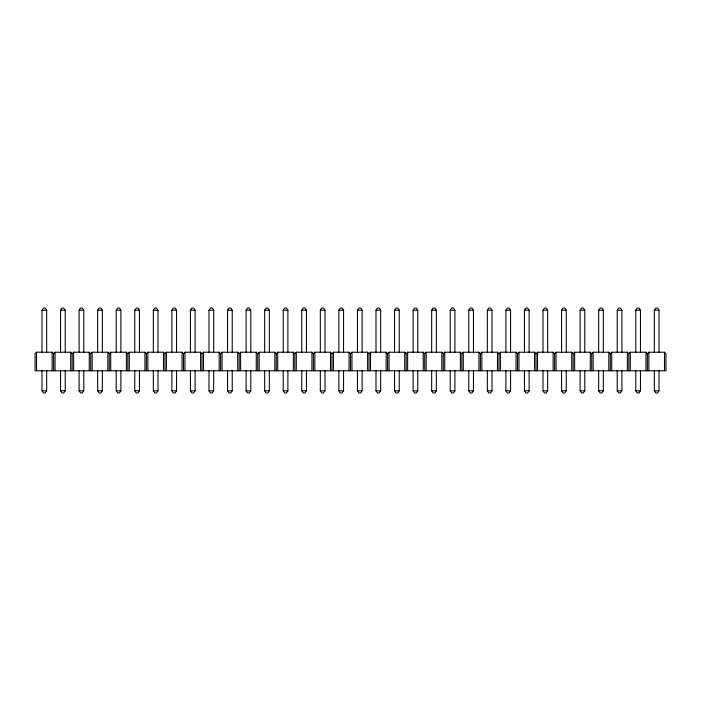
<?xml version="1.0" encoding="UTF-8"?>
<svg xmlns="http://www.w3.org/2000/svg" width="701" height="701" viewBox="0 0 701 701"><rect width="100%" height="100%" fill="white"/><g stroke="black" fill="none" stroke-linecap="round" stroke-linejoin="round"><path stroke-width="1.05" d="M41.99 352.217L41.99 310.21L43.453 308.019L45.206 308.019L46.669 310.21L46.669 352.217M60.549 352.217L60.549 310.21L62.003 308.019L63.765 308.019L65.219 310.21L65.219 352.217M79.099 352.217L79.099 310.21L80.562 308.019L82.315 308.019L83.778 310.21L83.778 352.217M97.658 352.217L97.658 310.21L99.121 308.019L100.874 308.019L102.337 310.21L102.337 352.217M46.669 370.347L46.669 390.79L45.206 392.981L43.453 392.981L41.99 390.79L41.99 370.347M116.217 352.217L116.217 310.21L117.672 308.019L119.424 308.019L120.887 310.21L120.887 352.217M65.219 370.347L65.219 390.79L63.765 392.981L62.003 392.981L60.549 390.79L60.549 370.347M134.767 352.217L134.767 310.21L136.231 308.019L137.983 308.019L139.446 310.21L139.446 352.217M83.778 370.347L83.778 390.79L82.315 392.981L80.562 392.981L79.099 390.79L79.099 370.347M153.326 352.217L153.326 310.21L154.79 308.019L156.542 308.019L157.997 310.21L157.997 352.217M102.337 370.347L102.337 390.79L100.874 392.981L99.121 392.981L97.658 390.79L97.658 370.347M171.885 352.217L171.885 310.21L173.34 308.019L175.092 308.019L176.556 310.21L176.556 352.217M120.887 370.347L120.887 390.79L119.424 392.981L117.672 392.981L116.217 390.79L116.217 370.347M190.435 352.217L190.435 310.21L191.899 308.019L193.651 308.019L195.115 310.21L195.115 352.217M139.446 370.347L139.446 390.79L137.983 392.981L136.231 392.981L134.767 390.79L134.767 370.347M208.994 352.217L208.994 310.21L210.458 308.019L212.21 308.019L213.665 310.21L213.665 352.217M157.997 370.347L157.997 390.79L156.542 392.981L154.79 392.981L153.326 390.79L153.326 370.347M227.553 352.217L227.553 310.21L229.008 308.019L230.76 308.019L232.224 310.21L232.224 352.217M176.556 370.347L176.556 390.79L175.092 392.981L173.34 392.981L171.885 390.79L171.885 370.347M246.104 352.217L246.104 310.21L247.567 308.019L249.319 308.019L250.783 310.21L250.783 352.217M195.115 370.347L195.115 390.79L193.651 392.981L191.899 392.981L190.435 390.79L190.435 370.347M264.663 352.217L264.663 310.21L266.126 308.019L267.878 308.019L269.333 310.21L269.333 352.217M213.665 370.347L213.665 390.79L212.21 392.981L210.458 392.981L208.994 390.79L208.994 370.347M283.213 352.217L283.213 310.21L284.676 308.019L286.429 308.019L287.892 310.21L287.892 352.217M232.224 370.347L232.224 390.79L230.76 392.981L229.008 392.981L227.553 390.79L227.553 370.347M301.772 352.217L301.772 310.21L303.235 308.019L304.988 308.019L306.451 310.21L306.451 352.217M250.783 370.347L250.783 390.79L249.319 392.981L247.567 392.981L246.104 390.79L246.104 370.347M320.331 352.217L320.331 310.21L321.785 308.019L323.547 308.019L325.001 310.21L325.001 352.217M269.333 370.347L269.333 390.79L267.878 392.981L266.126 392.981L264.663 390.79L264.663 370.347M338.881 352.217L338.881 310.21L340.344 308.019L342.097 308.019L343.56 310.21L343.56 352.217M287.892 370.347L287.892 390.79L286.429 392.981L284.676 392.981L283.213 390.79L283.213 370.347M357.44 352.217L357.44 310.21L358.903 308.019L360.656 308.019L362.119 310.21L362.119 352.217M306.451 370.347L306.451 390.79L304.988 392.981L303.235 392.981L301.772 390.79L301.772 370.347M375.999 352.217L375.999 310.21L377.453 308.019L379.215 308.019L380.669 310.21L380.669 352.217M325.001 370.347L325.001 390.79L323.547 392.981L321.785 392.981L320.331 390.79L320.331 370.347M394.549 352.217L394.549 310.21L396.012 308.019L397.765 308.019L399.228 310.21L399.228 352.217M343.56 370.347L343.56 390.79L342.097 392.981L340.344 392.981L338.881 390.79L338.881 370.347M413.108 352.217L413.108 310.21L414.571 308.019L416.324 308.019L417.787 310.21L417.787 352.217M362.119 370.347L362.119 390.79L360.656 392.981L358.903 392.981L357.44 390.79L357.44 370.347M431.667 352.217L431.667 310.21L433.122 308.019L434.874 308.019L436.337 310.21L436.337 352.217M380.669 370.347L380.669 390.79L379.215 392.981L377.453 392.981L375.999 390.79L375.999 370.347M450.217 352.217L450.217 310.21L451.681 308.019L453.433 308.019L454.896 310.21L454.896 352.217M399.228 370.347L399.228 390.79L397.765 392.981L396.012 392.981L394.549 390.79L394.549 370.347M468.776 352.217L468.776 310.21L470.24 308.019L471.992 308.019L473.447 310.21L473.447 352.217M417.787 370.347L417.787 390.79L416.324 392.981L414.571 392.981L413.108 390.79L413.108 370.347M487.335 352.217L487.335 310.21L488.79 308.019L490.542 308.019L492.006 310.21L492.006 352.217M436.337 370.347L436.337 390.79L434.874 392.981L433.122 392.981L431.667 390.79L431.667 370.347M505.885 352.217L505.885 310.21L507.349 308.019L509.101 308.019L510.565 310.21L510.565 352.217M454.896 370.347L454.896 390.79L453.433 392.981L451.681 392.981L450.217 390.79L450.217 370.347M524.444 352.217L524.444 310.21L525.908 308.019L527.66 308.019L529.115 310.21L529.115 352.217M473.447 370.347L473.447 390.79L471.992 392.981L470.24 392.981L468.776 390.79L468.776 370.347M543.003 352.217L543.003 310.21L544.458 308.019L546.21 308.019L547.674 310.21L547.674 352.217M492.006 370.347L492.006 390.79L490.542 392.981L488.79 392.981L487.335 390.79L487.335 370.347M561.554 352.217L561.554 310.21L563.017 308.019L564.769 308.019L566.233 310.21L566.233 352.217M510.565 370.347L510.565 390.79L509.101 392.981L507.349 392.981L505.885 390.79L505.885 370.347M580.113 352.217L580.113 310.21L581.576 308.019L583.328 308.019L584.783 310.21L584.783 352.217M529.115 370.347L529.115 390.79L527.66 392.981L525.908 392.981L524.444 390.79L524.444 370.347M598.663 352.217L598.663 310.21L600.126 308.019L601.879 308.019L603.342 310.21L603.342 352.217M547.674 370.347L547.674 390.79L546.21 392.981L544.458 392.981L543.003 390.79L543.003 370.347M617.222 352.217L617.222 310.21L618.685 308.019L620.438 308.019L621.901 310.21L621.901 352.217M566.233 370.347L566.233 390.79L564.769 392.981L563.017 392.981L561.554 390.79L561.554 370.347M635.781 352.217L635.781 310.21L637.235 308.019L638.997 308.019L640.451 310.21L640.451 352.217M584.783 370.347L584.783 390.79L583.328 392.981L581.576 392.981L580.113 390.79L580.113 370.347M654.331 352.217L654.331 310.21L655.794 308.019L657.547 308.019L659.01 310.21L659.01 352.217M603.342 370.347L603.342 390.79L601.879 392.981L600.126 392.981L598.663 390.79L598.663 370.347M621.901 370.347L621.901 390.79L620.438 392.981L618.685 392.981L617.222 390.79L617.222 370.347M640.451 370.347L640.451 390.79L638.997 392.981L637.235 392.981L635.781 390.79L635.781 370.347M659.01 370.347L659.01 390.79L657.547 392.981L655.794 392.981L654.331 390.79L654.331 370.347M53.609 370.776L53.609 353.681L52.146 352.217L36.513 352.217L35.05 353.681L35.05 370.776L665.95 370.776L665.95 353.681L664.487 352.217L648.854 352.217L647.391 353.681L647.391 370.776M53.609 353.681L55.064 352.217L70.705 352.217L72.159 353.681L72.159 370.776M72.159 353.681L73.623 352.217L89.255 352.217L90.718 353.681L90.718 370.776M90.718 353.681L92.181 352.217L107.814 352.217L109.277 353.681L109.277 370.776M109.277 353.681L110.732 352.217L126.364 352.217L127.827 353.681L127.827 370.776M127.827 353.681L129.291 352.217L144.923 352.217L146.386 353.681L146.386 370.776M146.386 353.681L147.85 352.217L163.482 352.217L164.945 353.681L164.945 370.776M164.945 353.681L166.4 352.217L182.032 352.217L183.496 353.681L183.496 370.776M183.496 353.681L184.959 352.217L200.591 352.217L202.054 353.681L202.054 370.776M202.054 353.681L203.518 352.217L219.15 352.217L220.605 353.681L220.605 370.776M220.605 353.681L222.068 352.217L237.7 352.217L239.164 353.681L239.164 370.776M239.164 353.681L240.627 352.217L256.259 352.217L257.723 353.681L257.723 370.776M257.723 353.681L259.186 352.217L274.818 352.217L276.273 353.681L276.273 370.776M276.273 353.681L277.736 352.217L293.368 352.217L294.832 353.681L294.832 370.776M294.832 353.681L296.295 352.217L311.927 352.217L313.391 353.681L313.391 370.776M313.391 353.681L314.845 352.217L330.486 352.217L331.941 353.681L331.941 370.776M331.941 353.681L333.404 352.217L349.037 352.217L350.5 353.681L350.5 370.776M350.5 353.681L351.963 352.217L367.596 352.217L369.059 353.681L369.059 370.776M369.059 353.681L370.514 352.217L386.155 352.217L387.609 353.681L387.609 370.776M387.609 353.681L389.073 352.217L404.705 352.217L406.168 353.681L406.168 370.776M406.168 353.681L407.631 352.217L423.264 352.217L424.727 353.681L424.727 370.776M424.727 353.681L426.182 352.217L441.814 352.217L443.277 353.681L443.277 370.776M443.277 353.681L444.741 352.217L460.373 352.217L461.836 353.681L461.836 370.776M461.836 353.681L463.3 352.217L478.932 352.217L480.395 353.681L480.395 370.776M480.395 353.681L481.85 352.217L497.482 352.217L498.946 353.681L498.946 370.776M498.946 353.681L500.409 352.217L516.041 352.217L517.504 353.681L517.504 370.776M517.504 353.681L518.968 352.217L534.6 352.217L536.055 353.681L536.055 370.776M536.055 353.681L537.518 352.217L553.15 352.217L554.614 353.681L554.614 370.776M554.614 353.681L556.077 352.217L571.709 352.217L573.173 353.681L573.173 370.776M573.173 353.681L574.636 352.217L590.268 352.217L591.723 353.681L591.723 370.776M591.723 353.681L593.186 352.217L608.818 352.217L610.282 353.681L610.282 370.776M610.282 353.681L611.745 352.217L627.377 352.217L628.841 353.681L628.841 370.776M628.841 353.681L630.295 352.217L645.936 352.217L647.391 353.681M41.99 310.21L46.669 310.21M60.549 310.21L65.219 310.21M79.099 310.21L83.778 310.21M97.658 310.21L102.337 310.21M116.217 310.21L120.887 310.21M134.767 310.21L139.446 310.21M153.326 310.21L157.997 310.21M171.885 310.21L176.556 310.21M190.435 310.21L195.115 310.21M208.994 310.21L213.665 310.21M227.553 310.21L232.224 310.21M246.104 310.21L250.783 310.21M264.663 310.21L269.333 310.21M283.213 310.21L287.892 310.21M301.772 310.21L306.451 310.21M320.331 310.21L325.001 310.21M338.881 310.21L343.56 310.21M357.44 310.21L362.119 310.21M375.999 310.21L380.669 310.21M394.549 310.21L399.228 310.21M413.108 310.21L417.787 310.21M431.667 310.21L436.337 310.21M450.217 310.21L454.896 310.21M468.776 310.21L473.447 310.21M487.335 310.21L492.006 310.21M505.885 310.21L510.565 310.21M524.444 310.21L529.115 310.21M543.003 310.21L547.674 310.21M561.554 310.21L566.233 310.21M580.113 310.21L584.783 310.21M598.663 310.21L603.342 310.21M617.222 310.21L621.901 310.21M635.781 310.21L640.451 310.21M654.331 310.21L659.01 310.21M41.99 390.79L46.669 390.79M60.549 390.79L65.219 390.79M79.099 390.79L83.778 390.79M97.658 390.79L102.337 390.79M116.217 390.79L120.887 390.79M134.767 390.79L139.446 390.79M153.326 390.79L157.997 390.79M171.885 390.79L176.556 390.79M190.435 390.79L195.115 390.79M208.994 390.79L213.665 390.79M227.553 390.79L232.224 390.79M246.104 390.79L250.783 390.79M264.663 390.79L269.333 390.79M283.213 390.79L287.892 390.79M301.772 390.79L306.451 390.79M320.331 390.79L325.001 390.79M338.881 390.79L343.56 390.79M357.44 390.79L362.119 390.79M375.999 390.79L380.669 390.79M394.549 390.79L399.228 390.79M413.108 390.79L417.787 390.79M431.667 390.79L436.337 390.79M450.217 390.79L454.896 390.79M468.776 390.79L473.447 390.79M487.335 390.79L492.006 390.79M505.885 390.79L510.565 390.79M524.444 390.79L529.115 390.79M543.003 390.79L547.674 390.79M561.554 390.79L566.233 390.79M580.113 390.79L584.783 390.79M598.663 390.79L603.342 390.79M617.222 390.79L621.901 390.79M635.781 390.79L640.451 390.79M654.331 390.79L659.01 390.79M664.487 352.217L664.487 370.776M648.854 352.217L648.854 370.776M645.936 352.217L645.936 370.776M630.295 352.217L630.295 370.776M627.377 352.217L627.377 370.776M611.745 352.217L611.745 370.776M608.818 352.217L608.818 370.776M593.186 352.217L593.186 370.776M590.268 352.217L590.268 370.776M574.636 352.217L574.636 370.776M571.709 352.217L571.709 370.776M556.077 352.217L556.077 370.776M553.15 352.217L553.15 370.776M537.518 352.217L537.518 370.776M534.6 352.217L534.6 370.776M518.968 352.217L518.968 370.776M516.041 352.217L516.041 370.776M500.409 352.217L500.409 370.776M497.482 352.217L497.482 370.776M481.85 352.217L481.85 370.776M478.932 352.217L478.932 370.776M463.3 352.217L463.3 370.776M460.373 352.217L460.373 370.776M444.741 352.217L444.741 370.776M441.814 352.217L441.814 370.776M426.182 352.217L426.182 370.776M423.264 352.217L423.264 370.776M407.631 352.217L407.631 370.776M404.705 352.217L404.705 370.776M389.073 352.217L389.073 370.776M386.155 352.217L386.155 370.776M370.514 352.217L370.514 370.776M367.596 352.217L367.596 370.776M351.963 352.217L351.963 370.776M349.037 352.217L349.037 370.776M333.404 352.217L333.404 370.776M330.486 352.217L330.486 370.776M314.845 352.217L314.845 370.776M311.927 352.217L311.927 370.776M296.295 352.217L296.295 370.776M293.368 352.217L293.368 370.776M277.736 352.217L277.736 370.776M274.818 352.217L274.818 370.776M259.186 352.217L259.186 370.776M256.259 352.217L256.259 370.776M240.627 352.217L240.627 370.776M237.7 352.217L237.7 370.776M222.068 352.217L222.068 370.776M219.15 352.217L219.15 370.776M203.518 352.217L203.518 370.776M200.591 352.217L200.591 370.776M184.959 352.217L184.959 370.776M182.032 352.217L182.032 370.776M166.4 352.217L166.4 370.776M163.482 352.217L163.482 370.776M147.85 352.217L147.85 370.776M144.923 352.217L144.923 370.776M129.291 352.217L129.291 370.776M126.364 352.217L126.364 370.776M110.732 352.217L110.732 370.776M107.814 352.217L107.814 370.776M92.181 352.217L92.181 370.776M89.255 352.217L89.255 370.776M73.623 352.217L73.623 370.776M70.705 352.217L70.705 370.776M55.064 352.217L55.064 370.776M52.146 352.217L52.146 370.776M36.513 352.217L36.513 370.776"/></g></svg>
